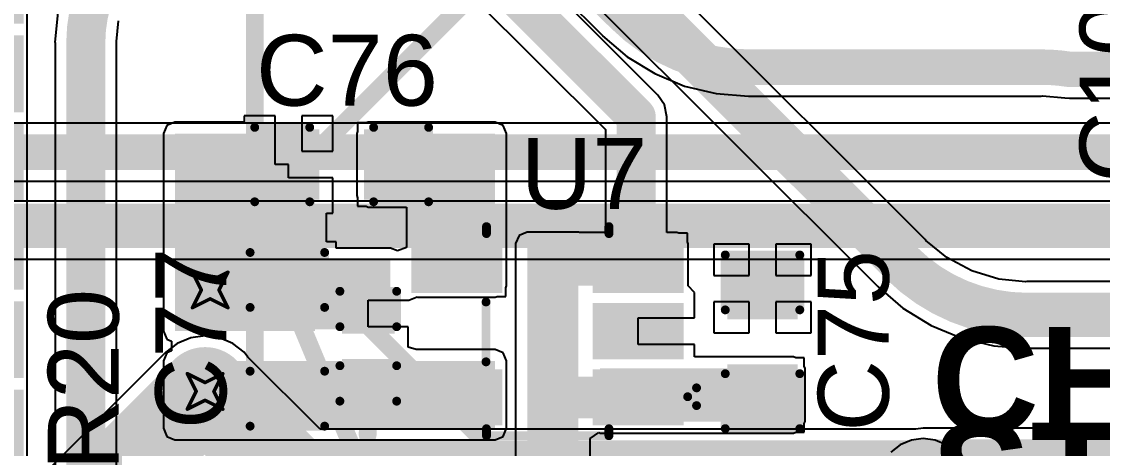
# Model space of a CAD drawing. Header units: inches. Extents: x -0.9 to 13.3, y -2.2 to 2.7.
# Drawn here: x 0.962 to 1.571, y -0.898 to -0.657 of the extents above; entities that cross this region are included whole.
import ezdxf

# ---------------------------------------------------------------- set-up
doc = ezdxf.new("R2010")
doc.units = ezdxf.units.IN
doc.header["$MEASUREMENT"] = 0
for name, color, linetype in [('Board Outline', 216, 'Continuous'), ('Bottom Layer', 5, 'Continuous'), ('Dimension', 6, 'Continuous'), ('Drill Drawing', 1, 'Continuous'), ('Top Layer', 1, 'Continuous'), ('Top Overlay', 2, 'Continuous'), ('Top Paste', 8, 'Continuous'), ('Top Solder', 216, 'Continuous'), ('Via Holes', 16, 'Continuous')]:
    doc.layers.add(name, color=color, linetype=linetype)
doc.styles.add('Arial', font='', dxfattribs={"height": 0.2})
doc.styles.add('Arial_Bold', font='', dxfattribs={"height": 0.2})
doc.styles.get('Arial').set_extended_font_data('Arial')
doc.styles.get('Arial_Bold').set_extended_font_data('Arial', bold=True)

# ---------------------------------------------------------------- blocks, each defined once
blk = doc.blocks.new('38_SMD_M______16')
at = {"layer": 'Top Solder'}
for points in [[(-0.14652, -0.38313), (-0.14652, -0.31608), (-0.10309, -0.31608), (-0.10309, -0.38313)], [(-0.09652, -0.38313), (-0.09652, -0.31608), (-0.05309, -0.31608), (-0.05309, -0.38313)], [(-0.04652, -0.38313), (-0.04652, -0.31608), (-0.00309, -0.31608), (-0.00309, -0.38313)], [(0.00348, -0.38313), (0.00348, -0.31608), (0.04691, -0.31608), (0.04691, -0.38313)], [(0.05348, -0.38313), (0.05348, -0.31608), (0.09691, -0.31608), (0.09691, -0.38313)], [(0.10348, -0.38313), (0.10348, -0.31608), (0.14691, -0.31608), (0.14691, -0.38313)]]:
    blk.add_hatch(color=216, dxfattribs=at).paths.add_polyline_path(points)
blk = doc.blocks.new('SOT_23_5_84')
at = {"layer": 'Top Layer'}
for points in [[(-0.07283, 0.04921), (-0.02953, 0.04921), (-0.02953, 0.02559), (-0.07283, 0.02559)], [(0.02953, 0.04921), (0.07283, 0.04921), (0.07283, 0.02559), (0.02953, 0.02559)], [(-0.07283, 0.01181), (-0.02953, 0.01181), (-0.02953, -0.01181), (-0.07283, -0.01181)], [(-0.07283, -0.02559), (-0.02953, -0.02559), (-0.02953, -0.04921), (-0.07283, -0.04921)], [(0.02953, -0.02559), (0.07283, -0.02559), (0.07283, -0.04921), (0.02953, -0.04921)]]:
    blk.add_hatch(color=1, dxfattribs=at).paths.add_polyline_path(points)
at = {"layer": 'Top Paste'}
for points in [[(-0.07283, 0.04921), (-0.02953, 0.04921), (-0.02953, 0.02559), (-0.07283, 0.02559)], [(0.02953, 0.04921), (0.07283, 0.04921), (0.07283, 0.02559), (0.02953, 0.02559)], [(-0.07283, 0.01181), (-0.02953, 0.01181), (-0.02953, -0.01181), (-0.07283, -0.01181)], [(-0.07283, -0.02559), (-0.02953, -0.02559), (-0.02953, -0.04921), (-0.07283, -0.04921)], [(0.02953, -0.02559), (0.07283, -0.02559), (0.07283, -0.04921), (0.02953, -0.04921)]]:
    blk.add_hatch(color=8, dxfattribs=at).paths.add_polyline_path(points)
at = {"layer": 'Top Solder'}
for points in [[(-0.07683, 0.05321), (-0.02553, 0.05321), (-0.02553, 0.02159), (-0.07683, 0.02159)], [(0.02553, 0.05321), (0.07683, 0.05321), (0.07683, 0.02159), (0.02553, 0.02159)], [(-0.07683, 0.01581), (-0.02553, 0.01581), (-0.02553, -0.01581), (-0.07683, -0.01581)], [(-0.07683, -0.02159), (-0.02553, -0.02159), (-0.02553, -0.05321), (-0.07683, -0.05321)], [(0.02553, -0.02159), (0.07683, -0.02159), (0.07683, -0.05321), (0.02553, -0.05321)]]:
    blk.add_hatch(color=216, dxfattribs=at).paths.add_polyline_path(points)
at = {"layer": 'Top Overlay', "const_width": 0.005}
for points in [[(0.03439, 0.059), (-0.03461, 0.059)], [(-0.03461, 0.059), (-0.03461, 0.05506)], [(0.03439, 0.059), (0.03439, 0.05506)], [(-0.079, 0.037), (-0.084, 0.042)], [(-0.084, 0.042), (-0.084, 0.032)], [(-0.079, 0.037), (-0.084, 0.032)], [(0.03465, 0.01732), (0.03465, -0.01646)], [(-0.03461, -0.05506), (-0.03461, -0.059)], [(0.03439, -0.05506), (0.03439, -0.059)], [(0.03439, -0.059), (-0.03461, -0.059)]]:
    blk.add_lwpolyline(points, dxfattribs=at)
at = {"layer": 'Top Overlay', "const_width": 0.0025}
for points in [[(-0.03586, 0.059, 1), (-0.03336, 0.059, 1)], [(-0.03586, 0.059, 1), (-0.03336, 0.059, 1)], [(0.03314, 0.059, 1), (0.03564, 0.059, 1)], [(0.03314, 0.059, 1), (0.03564, 0.059, 1)], [(-0.03586, 0.05506, 1), (-0.03336, 0.05506, 1)], [(0.03314, 0.05506, 1), (0.03564, 0.05506, 1)], [(-0.08525, 0.042, 1), (-0.08275, 0.042, 1)], [(-0.08525, 0.042, 1), (-0.08275, 0.042, 1)], [(-0.08025, 0.037, 1), (-0.07775, 0.037, 1)], [(-0.08025, 0.037, 1), (-0.07775, 0.037, 1)], [(-0.08525, 0.032, 1), (-0.08275, 0.032, 1)], [(-0.08525, 0.032, 1), (-0.08275, 0.032, 1)], [(0.0334, 0.01732, 1), (0.0359, 0.01732, 1)], [(0.0334, -0.01646, 1), (0.0359, -0.01646, 1)], [(-0.03586, -0.05506, 1), (-0.03336, -0.05506, 1)], [(0.03314, -0.05506, 1), (0.03564, -0.05506, 1)], [(-0.03586, -0.059, 1), (-0.03336, -0.059, 1)], [(-0.03586, -0.059, 1), (-0.03336, -0.059, 1)], [(0.03314, -0.059, 1), (0.03564, -0.059, 1)], [(0.03314, -0.059, 1), (0.03564, -0.059, 1)]]:
    blk.add_lwpolyline(points, format="xyb", close=True, dxfattribs=at)
blk = doc.blocks.new('C___0402_107')
at = {"layer": 'Top Layer'}
for points in [[(-0.0275, -0.0125), (-0.0275, 0.0125), (-0.0095, 0.0125), (-0.0095, -0.0125)], [(0.0095, -0.0125), (0.0095, 0.0125), (0.0275, 0.0125), (0.0275, -0.0125)]]:
    blk.add_hatch(color=1, dxfattribs=at).paths.add_polyline_path(points)
at = {"layer": 'Top Paste'}
for points in [[(-0.0275, -0.0125), (-0.0275, 0.0125), (-0.0095, 0.0125), (-0.0095, -0.0125)], [(0.0095, -0.0125), (0.0095, 0.0125), (0.0275, 0.0125), (0.0275, -0.0125)]]:
    blk.add_hatch(color=8, dxfattribs=at).paths.add_polyline_path(points)
at = {"layer": 'Top Solder'}
for points in [[(-0.02986, -0.01486), (-0.02986, 0.01486), (-0.00714, 0.01486), (-0.00714, -0.01486)], [(0.00714, -0.01486), (0.00714, 0.01486), (0.02986, 0.01486), (0.02986, -0.01486)]]:
    blk.add_hatch(color=216, dxfattribs=at).paths.add_polyline_path(points)
at = {"layer": 'Top Overlay', "const_width": 0.005}
for points in [[(-0.011, 0.016), (-0.031, 0.016)], [(-0.031, -0.016), (-0.031, 0.016)], [(0.031, 0.016), (0.011, 0.016)], [(0.031, -0.016), (0.031, 0.016)], [(-0.011, -0.016), (-0.031, -0.016)], [(0.031, -0.016), (0.011, -0.016)]]:
    blk.add_lwpolyline(points, dxfattribs=at)
at = {"layer": 'Top Overlay', "const_width": 0.0025}
for points in [[(-0.03225, 0.016, 1), (-0.02975, 0.016, 1)], [(-0.03225, 0.016, 1), (-0.02975, 0.016, 1)], [(-0.01225, 0.016, 1), (-0.00975, 0.016, 1)], [(0.00975, 0.016, 1), (0.01225, 0.016, 1)], [(0.02975, 0.016, 1), (0.03225, 0.016, 1)], [(0.02975, 0.016, 1), (0.03225, 0.016, 1)], [(-0.03225, -0.016, 1), (-0.02975, -0.016, 1)], [(-0.03225, -0.016, 1), (-0.02975, -0.016, 1)], [(-0.01225, -0.016, 1), (-0.00975, -0.016, 1)], [(0.00975, -0.016, 1), (0.01225, -0.016, 1)], [(0.02975, -0.016, 1), (0.03225, -0.016, 1)], [(0.02975, -0.016, 1), (0.03225, -0.016, 1)]]:
    blk.add_lwpolyline(points, format="xyb", close=True, dxfattribs=at)
blk = doc.blocks.new('C___0603_108')
at = {"layer": 'Top Layer'}
for points in [[(-0.015, 0.0175), (-0.015, -0.0175), (-0.045, -0.0175), (-0.045, 0.0175)], [(0.045, 0.0175), (0.045, -0.0175), (0.015, -0.0175), (0.015, 0.0175)]]:
    blk.add_hatch(color=1, dxfattribs=at).paths.add_polyline_path(points)
at = {"layer": 'Top Paste'}
for points in [[(-0.015, 0.0175), (-0.015, -0.0175), (-0.045, -0.0175), (-0.045, 0.0175)], [(0.045, 0.0175), (0.045, -0.0175), (0.015, -0.0175), (0.015, 0.0175)]]:
    blk.add_hatch(color=8, dxfattribs=at).paths.add_polyline_path(points)
at = {"layer": 'Top Solder'}
for points in [[(-0.01264, 0.01986), (-0.01264, -0.01986), (-0.04736, -0.01986), (-0.04736, 0.01986)], [(0.04736, 0.01986), (0.04736, -0.01986), (0.01264, -0.01986), (0.01264, 0.01986)]]:
    blk.add_hatch(color=216, dxfattribs=at).paths.add_polyline_path(points)
at = {"layer": 'Top Overlay', "const_width": 0.005}
for points in [[(-0.049, -0.021), (-0.049, 0.021)], [(-0.018, 0.021), (-0.049, 0.021)], [(0.049, 0.021), (0.018, 0.021)], [(0.049, -0.021), (0.049, 0.021)], [(-0.018, -0.021), (-0.049, -0.021)], [(0.049, -0.021), (0.018, -0.021)]]:
    blk.add_lwpolyline(points, dxfattribs=at)
at = {"layer": 'Top Overlay', "const_width": 0.0025}
for points in [[(-0.05025, 0.021, 1), (-0.04775, 0.021, 1)], [(-0.05025, 0.021, 1), (-0.04775, 0.021, 1)], [(-0.01925, 0.021, 1), (-0.01675, 0.021, 1)], [(0.01675, 0.021, 1), (0.01925, 0.021, 1)], [(0.04775, 0.021, 1), (0.05025, 0.021, 1)], [(0.04775, 0.021, 1), (0.05025, 0.021, 1)], [(-0.05025, -0.021, 1), (-0.04775, -0.021, 1)], [(-0.05025, -0.021, 1), (-0.04775, -0.021, 1)], [(-0.01925, -0.021, 1), (-0.01675, -0.021, 1)], [(0.01675, -0.021, 1), (0.01925, -0.021, 1)], [(0.04775, -0.021, 1), (0.05025, -0.021, 1)], [(0.04775, -0.021, 1), (0.05025, -0.021, 1)]]:
    blk.add_lwpolyline(points, format="xyb", close=True, dxfattribs=at)
blk = doc.blocks.new('C___0603_109')
at = {"layer": 'Top Layer'}
for points in [[(-0.015, 0.0175), (-0.015, -0.0175), (-0.045, -0.0175), (-0.045, 0.0175)], [(0.045, 0.0175), (0.045, -0.0175), (0.015, -0.0175), (0.015, 0.0175)]]:
    blk.add_hatch(color=1, dxfattribs=at).paths.add_polyline_path(points)
at = {"layer": 'Top Paste'}
for points in [[(-0.015, 0.0175), (-0.015, -0.0175), (-0.045, -0.0175), (-0.045, 0.0175)], [(0.045, 0.0175), (0.045, -0.0175), (0.015, -0.0175), (0.015, 0.0175)]]:
    blk.add_hatch(color=8, dxfattribs=at).paths.add_polyline_path(points)
at = {"layer": 'Top Solder'}
for points in [[(-0.01264, 0.01986), (-0.01264, -0.01986), (-0.04736, -0.01986), (-0.04736, 0.01986)], [(0.04736, 0.01986), (0.04736, -0.01986), (0.01264, -0.01986), (0.01264, 0.01986)]]:
    blk.add_hatch(color=216, dxfattribs=at).paths.add_polyline_path(points)
at = {"layer": 'Top Overlay', "const_width": 0.005}
for points in [[(-0.049, -0.021), (-0.049, 0.021)], [(-0.049, 0.021), (-0.018, 0.021)], [(0.018, 0.021), (0.049, 0.021)], [(0.049, -0.021), (0.049, 0.021)], [(-0.049, -0.021), (-0.018, -0.021)], [(0.018, -0.021), (0.049, -0.021)]]:
    blk.add_lwpolyline(points, dxfattribs=at)
at = {"layer": 'Top Overlay', "const_width": 0.0025}
for points in [[(-0.05025, 0.021, 1), (-0.04775, 0.021, 1)], [(-0.05025, 0.021, 1), (-0.04775, 0.021, 1)], [(-0.01925, 0.021, 1), (-0.01675, 0.021, 1)], [(0.01675, 0.021, 1), (0.01925, 0.021, 1)], [(0.04775, 0.021, 1), (0.05025, 0.021, 1)], [(0.04775, 0.021, 1), (0.05025, 0.021, 1)], [(-0.05025, -0.021, 1), (-0.04775, -0.021, 1)], [(-0.05025, -0.021, 1), (-0.04775, -0.021, 1)], [(-0.01925, -0.021, 1), (-0.01675, -0.021, 1)], [(0.01675, -0.021, 1), (0.01925, -0.021, 1)], [(0.04775, -0.021, 1), (0.05025, -0.021, 1)], [(0.04775, -0.021, 1), (0.05025, -0.021, 1)]]:
    blk.add_lwpolyline(points, format="xyb", close=True, dxfattribs=at)
blk = doc.blocks.new('C___0603_110')
at = {"layer": 'Top Layer'}
for points in [[(-0.015, 0.0175), (-0.015, -0.0175), (-0.045, -0.0175), (-0.045, 0.0175)], [(0.045, 0.0175), (0.045, -0.0175), (0.015, -0.0175), (0.015, 0.0175)]]:
    blk.add_hatch(color=1, dxfattribs=at).paths.add_polyline_path(points)
at = {"layer": 'Top Paste'}
for points in [[(-0.015, 0.0175), (-0.015, -0.0175), (-0.045, -0.0175), (-0.045, 0.0175)], [(0.045, 0.0175), (0.045, -0.0175), (0.015, -0.0175), (0.015, 0.0175)]]:
    blk.add_hatch(color=8, dxfattribs=at).paths.add_polyline_path(points)
at = {"layer": 'Top Solder'}
for points in [[(-0.01264, 0.01986), (-0.01264, -0.01986), (-0.04736, -0.01986), (-0.04736, 0.01986)], [(0.04736, 0.01986), (0.04736, -0.01986), (0.01264, -0.01986), (0.01264, 0.01986)]]:
    blk.add_hatch(color=216, dxfattribs=at).paths.add_polyline_path(points)
at = {"layer": 'Top Overlay', "const_width": 0.005}
for points in [[(-0.049, -0.021), (-0.049, 0.021)], [(-0.018, 0.021), (-0.049, 0.021)], [(0.049, 0.021), (0.018, 0.021)], [(0.049, -0.021), (0.049, 0.021)], [(-0.018, -0.021), (-0.049, -0.021)], [(0.049, -0.021), (0.018, -0.021)]]:
    blk.add_lwpolyline(points, dxfattribs=at)
at = {"layer": 'Top Overlay', "const_width": 0.0025}
for points in [[(-0.05025, 0.021, 1), (-0.04775, 0.021, 1)], [(-0.05025, 0.021, 1), (-0.04775, 0.021, 1)], [(-0.01925, 0.021, 1), (-0.01675, 0.021, 1)], [(0.01675, 0.021, 1), (0.01925, 0.021, 1)], [(0.04775, 0.021, 1), (0.05025, 0.021, 1)], [(0.04775, 0.021, 1), (0.05025, 0.021, 1)], [(-0.05025, -0.021, 1), (-0.04775, -0.021, 1)], [(-0.05025, -0.021, 1), (-0.04775, -0.021, 1)], [(-0.01925, -0.021, 1), (-0.01675, -0.021, 1)], [(0.01675, -0.021, 1), (0.01925, -0.021, 1)], [(0.04775, -0.021, 1), (0.05025, -0.021, 1)], [(0.04775, -0.021, 1), (0.05025, -0.021, 1)]]:
    blk.add_lwpolyline(points, format="xyb", close=True, dxfattribs=at)

msp = doc.modelspace()

# ---------------------------------------------------------------- hatches: boundary and pattern name
at = {"layer": 'Bottom Layer'}
h = msp.add_hatch(color=5, dxfattribs=at)
edge = h.paths.add_edge_path()
edge.add_arc((1.06817, -0.80881), 0.01181, 0, 360)
h = msp.add_hatch(color=5, dxfattribs=at)
edge = h.paths.add_edge_path()
edge.add_arc((1.06528, -0.86605), 0.01181, 0, 360)
at = {"layer": 'Top Layer'}
for points in [[(1.04828, -0.83205), (1.12728, -0.83205), (1.12728, -0.72055), (1.04828, -0.72055)], [(1.15728, -0.75555), (1.22875, -0.75555), (1.22875, -0.72055), (1.15728, -0.72055)], [(1.18528, -0.80646), (1.22875, -0.80646), (1.22875, -0.72055), (1.18528, -0.72055)], [(1.24683, -1.0524), (1.27574, -1.0524), (1.27574, -0.78262), (1.24683, -0.78262)], [(1.25528, -0.80646), (1.33111, -0.80646), (1.33111, -0.78283), (1.25528, -0.78283)], [(1.09418, -0.83105), (1.16978, -0.83105), (1.16978, -0.79165), (1.09418, -0.79165)], [(1.04828, -0.88685), (1.22875, -0.88685), (1.22875, -0.84887), (1.04828, -0.84887)], [(1.25528, -0.88126), (1.33111, -0.88126), (1.33111, -0.85764), (1.25528, -0.85764)], [(1.28781, -0.88305), (1.39696, -0.88305), (1.39696, -0.85305), (1.28781, -0.85305)]]:
    msp.add_hatch(color=1, dxfattribs=at).paths.add_polyline_path(points)
h = msp.add_hatch(color=1, dxfattribs=at)
edge = h.paths.add_edge_path()
edge.add_arc((1.06817, -0.80881), 0.01181, 0, 360)
h = msp.add_hatch(color=1, dxfattribs=at)
edge = h.paths.add_edge_path()
edge.add_arc((1.06528, -0.86605), 0.01181, 0, 360)
at = {"layer": 'Via Holes'}
h = msp.add_hatch(color=7, dxfattribs=at)
edge = h.paths.add_edge_path()
edge.add_arc((1.06817, -0.80881), 0.00591, 0, 360)
h = msp.add_hatch(color=7, dxfattribs=at)
edge = h.paths.add_edge_path()
edge.add_arc((1.06528, -0.86605), 0.00591, 0, 360)

# ---------------------------------------------------------------- linework, layer by layer
at = {"layer": 'Board Outline', "const_width": 0.01}
msp.add_lwpolyline([(1.99867, 0.21567, -1.122171), (-0.01159, -1.51329)], format="xyb", dxfattribs=at)
at = {"layer": 'Board Outline'}
for points, const_width in [([(1.0934, -0.76517, 1), (1.09315, -0.76517, 1)], 0.01), ([(1.09065, -0.76517, 1), (1.09565, -0.76517, 1)], 0.005), ([(1.0909, -0.76517, 1), (1.0959, -0.76517, 1)], 0.005)]:
    msp.add_lwpolyline(points, format="xyb", close=True, dxfattribs=dict(at, const_width=const_width))
at = {"layer": 'Bottom Layer'}
for p, q in [((1.24285, -0.61887), (1.28928, -0.66529)), ((1.28928, -0.66529), (1.28924, -0.66532)), ((1.28924, -0.66532), (1.30313, -0.67718)), ((1.30313, -0.67718), (1.3187, -0.68672)), ((1.3187, -0.68672), (1.33556, -0.69371)), ((1.33556, -0.69371), (1.35332, -0.69797)), ((1.35332, -0.69797), (1.37152, -0.69941)), ((1.37152, -0.69941), (1.37152, -0.69936)), ((1.37152, -0.69936), (1.53657, -0.69936)), ((1.53657, -0.69936), (1.5373, -0.69921)), ((1.5373, -0.69921), (1.54985, -0.70045)), ((1.54985, -0.70045), (1.54985, -0.70045)), ((1.54985, -0.70045), (1.55244, -0.70063)), ((1.55244, -0.70063), (1.55464, -0.70063)), ((1.55464, -0.70063), (1.74334, -0.70063)), ((1.74112, -0.71473), (0.87625, -0.71473)), ((0.87625, -0.74736), (1.74112, -0.74736)), ((1.73712, -0.75873), (0.88607, -0.75873)), ((0.88607, -0.79136), (1.73712, -0.79136)), ((1.04964, -0.83897), (1.04317, -0.84394)), ((1.05719, -0.83584), (1.04964, -0.83897)), ((1.06528, -0.83478), (1.05719, -0.83584)), ((1.07337, -0.83584), (1.06528, -0.83478)), ((1.08091, -0.83897), (1.07337, -0.83584)), ((1.08739, -0.84394), (1.08091, -0.83897)), ((1.04317, -0.84394), (0.97689, -0.91022)), ((1.08947, -0.84665), (1.08739, -0.84394)), ((1.13015, -0.88733), (1.08947, -0.84665)), ((1.46586, -0.88733), (1.13015, -0.88733)), ((1.47003, -0.88678), (1.46586, -0.88733)), ((1.72316, -0.88678), (1.47003, -0.88678))]:
    msp.add_line(p, q, dxfattribs=at)
for points, const_width in [([(1.25439, -0.60734), (1.30081, -0.65376)], 0.02), ([(1.37152, -0.68305), (1.53657, -0.68305)], 0.02), ([(1.55244, -0.68431), (1.55244, -0.68431)], 0.02), ([(1.55244, -0.68431), (1.74334, -0.68431)], 0.02), ([(0.87625, -0.73105), (1.74828, -0.73105)], 0.02), ([(0.88607, -0.77505), (1.74428, -0.77505)], 0.02), ([(0.999, -0.93233), (1.06528, -0.86605)], 0.05), ([(1.06528, -0.86668), (1.1172, -0.9186)], 0.05), ([(1.1172, -0.9186), (1.47003, -0.9186)], 0.05), ([(1.47003, -0.91805), (1.73611, -0.91805)], 0.05)]:
    msp.add_lwpolyline(points, dxfattribs=dict(at, const_width=const_width))
for points, const_width in [([(1.29581, -0.65376, 1), (1.30581, -0.65376, 1)], 0.01), ([(1.29581, -0.65376, 1), (1.30581, -0.65376, 1)], 0.01), ([(1.36652, -0.68305, 1), (1.37652, -0.68305, 1)], 0.01), ([(1.36652, -0.68305, 1), (1.37652, -0.68305, 1)], 0.01), ([(1.53157, -0.68305, 1), (1.54157, -0.68305, 1)], 0.01), ([(1.53157, -0.68305, 1), (1.54157, -0.68305, 1)], 0.01), ([(1.54744, -0.68431, 1), (1.55744, -0.68431, 1)], 0.01), ([(1.54744, -0.68431, 1), (1.55744, -0.68431, 1)], 0.01), ([(1.54744, -0.68431, 1), (1.55744, -0.68431, 1)], 0.01), ([(1.54744, -0.68431, 1), (1.55744, -0.68431, 1)], 0.01), ([(1.05278, -0.86605, 1), (1.07778, -0.86605, 1)], 0.025), ([(1.05278, -0.86668, 1), (1.07778, -0.86668, 1)], 0.025), ([(1.1047, -0.9186, 1), (1.1297, -0.9186, 1)], 0.025), ([(1.1047, -0.9186, 1), (1.1297, -0.9186, 1)], 0.025), ([(1.45753, -0.91805, 1), (1.48253, -0.91805, 1)], 0.025), ([(1.45753, -0.9186, 1), (1.48253, -0.9186, 1)], 0.025)]:
    msp.add_lwpolyline(points, format="xyb", close=True, dxfattribs=dict(at, const_width=const_width))
at = {"layer": 'Bottom Layer', "const_width": 0.02}
for points in [[(1.37152, -0.68305, -0.198912), (1.30081, -0.65376)], [(1.53657, -0.68305, -0.039866), (1.55244, -0.68431)]]:
    msp.add_lwpolyline(points, format="xyb", dxfattribs=at)
at = {"layer": 'Dimension', "const_width": 0.01}
for points in [[(1.09328, -2.09985), (1.09328, 0.56948)], [(1.09328, -0.76505), (2.17428, 0.31595)], [(-0.40372, -0.76505), (2.58934, -0.76505)], [(1.09299, -0.7648), (1.66799, -2.14857)], [(1.09328, -0.76505), (2.17428, -1.84605)]]:
    msp.add_lwpolyline(points, dxfattribs=at)
msp.add_lwpolyline([(0.04081, 0.0156, -3.064051), (0.02964, -1.5299)], format="xyb", dxfattribs=at)
at = {"layer": 'Dimension', "const_width": 0.005}
for points in [[(1.09049, -0.7648, 1), (1.09549, -0.7648, 1)], [(1.09078, -0.76505, 1), (1.09578, -0.76505, 1)], [(1.09078, -0.76505, 1), (1.09578, -0.76505, 1)]]:
    msp.add_lwpolyline(points, format="xyb", close=True, dxfattribs=at)
at = {"layer": 'Drill Drawing', "const_width": 0.002}
for points in [[(1.05817, -0.79881), (1.06817, -0.80381)], [(1.05817, -0.79881), (1.06317, -0.80881)], [(1.06817, -0.80381), (1.07817, -0.79881)], [(1.07317, -0.80881), (1.07817, -0.79881)], [(1.05817, -0.81881), (1.06317, -0.80881)], [(1.07317, -0.80881), (1.07817, -0.81881)], [(1.05817, -0.81881), (1.06817, -0.81381)], [(1.06817, -0.81381), (1.07817, -0.81881)], [(1.05528, -0.85605), (1.06528, -0.86105)], [(1.05528, -0.85605), (1.06028, -0.86605)], [(1.06528, -0.86105), (1.07528, -0.85605)], [(1.07028, -0.86605), (1.07528, -0.85605)], [(1.05528, -0.87605), (1.06028, -0.86605)], [(1.05528, -0.87605), (1.06528, -0.87105)], [(1.06528, -0.87105), (1.07528, -0.87605)], [(1.07028, -0.86605), (1.07528, -0.87605)]]:
    msp.add_lwpolyline(points, dxfattribs=at)
at = {"layer": 'Drill Drawing', "const_width": 0.001}
for points in [[(1.05767, -0.79881, 1), (1.05867, -0.79881, 1)], [(1.05767, -0.79881, 1), (1.05867, -0.79881, 1)], [(1.07767, -0.79881, 1), (1.07867, -0.79881, 1)], [(1.07767, -0.79881, 1), (1.07867, -0.79881, 1)], [(1.06767, -0.80381, 1), (1.06867, -0.80381, 1)], [(1.06767, -0.80381, 1), (1.06867, -0.80381, 1)], [(1.06267, -0.80881, 1), (1.06367, -0.80881, 1)], [(1.06267, -0.80881, 1), (1.06367, -0.80881, 1)], [(1.07267, -0.80881, 1), (1.07367, -0.80881, 1)], [(1.07267, -0.80881, 1), (1.07367, -0.80881, 1)], [(1.06767, -0.81381, 1), (1.06867, -0.81381, 1)], [(1.06767, -0.81381, 1), (1.06867, -0.81381, 1)], [(1.05767, -0.81881, 1), (1.05867, -0.81881, 1)], [(1.05767, -0.81881, 1), (1.05867, -0.81881, 1)], [(1.07767, -0.81881, 1), (1.07867, -0.81881, 1)], [(1.07767, -0.81881, 1), (1.07867, -0.81881, 1)], [(1.05478, -0.85605, 1), (1.05578, -0.85605, 1)], [(1.05478, -0.85605, 1), (1.05578, -0.85605, 1)], [(1.07478, -0.85605, 1), (1.07578, -0.85605, 1)], [(1.07478, -0.85605, 1), (1.07578, -0.85605, 1)], [(1.06478, -0.86105, 1), (1.06578, -0.86105, 1)], [(1.06478, -0.86105, 1), (1.06578, -0.86105, 1)], [(1.05978, -0.86605, 1), (1.06078, -0.86605, 1)], [(1.05978, -0.86605, 1), (1.06078, -0.86605, 1)], [(1.06478, -0.87105, 1), (1.06578, -0.87105, 1)], [(1.06478, -0.87105, 1), (1.06578, -0.87105, 1)], [(1.06978, -0.86605, 1), (1.07078, -0.86605, 1)], [(1.06978, -0.86605, 1), (1.07078, -0.86605, 1)], [(1.05478, -0.87605, 1), (1.05578, -0.87605, 1)], [(1.05478, -0.87605, 1), (1.05578, -0.87605, 1)], [(1.07478, -0.87605, 1), (1.07578, -0.87605, 1)], [(1.07478, -0.87605, 1), (1.07578, -0.87605, 1)]]:
    msp.add_lwpolyline(points, format="xyb", close=True, dxfattribs=at)
at = {"layer": 'Top Layer'}
for p, q in [((1.47111, -0.78025), (1.20658, -0.51573)), ((1.32053, -0.69879), (1.15786, -0.53611)), ((1.17991, -0.5424), (1.44443, -0.80693)), ((1.13334, -0.56062), (1.29095, -0.71823)), ((0.96508, -0.65813), (0.96508, -0.61557)), ((0.98248, -0.65014), (0.98061, -0.66913)), ((1.01532, -0.66868), (1.01648, -0.65691)), ((0.96508, -0.66185), (0.96508, -0.65813)), ((0.96508, -0.66557), (0.96508, -0.66185)), ((0.96508, -0.70813), (0.96508, -0.66557)), ((0.98061, -0.66913), (0.98075, -0.66913)), ((0.98075, -0.66913), (0.98075, -0.91813)), ((1.01541, -0.66913), (1.01532, -0.66868)), ((1.01541, -0.91813), (1.01541, -0.66913)), ((1.32429, -0.70441), (1.32053, -0.69879)), ((1.32053, -0.69879), (1.32053, -0.69879)), ((1.32561, -0.71105), (1.32429, -0.70441)), ((0.96508, -0.71313), (0.96508, -0.70813)), ((1.10478, -0.71055), (1.08728, -0.71055)), ((1.08728, -0.71055), (1.08728, -0.71405)), ((1.10478, -0.73805), (1.10478, -0.71055)), ((1.13728, -0.71055), (1.11978, -0.71055)), ((1.11978, -0.71055), (1.11978, -0.73055)), ((1.13728, -0.73055), (1.13728, -0.71055)), ((1.32561, -0.77634), (1.32561, -0.71105)), ((1.32561, -0.71105), (1.32561, -0.71105)), ((0.96508, -0.71557), (0.96508, -0.71313)), ((0.96508, -0.75813), (0.96508, -0.71557)), ((1.04369, -0.71595), (1.04178, -0.72055)), ((1.04828, -0.71405), (1.04369, -0.71595)), ((1.08728, -0.71405), (1.04828, -0.71405)), ((1.15608, -0.71455), (1.15128, -0.71455)), ((1.15128, -0.71455), (1.15128, -0.71935)), ((1.15728, -0.71405), (1.15608, -0.71455)), ((1.22875, -0.71405), (1.15728, -0.71405)), ((1.23334, -0.71595), (1.22875, -0.71405)), ((1.23525, -0.72055), (1.23334, -0.71595)), ((1.29095, -0.71823), (1.29095, -0.77634)), ((1.04178, -0.72055), (1.04178, -0.83205)), ((1.15128, -0.71935), (1.15078, -0.72055)), ((1.15078, -0.72055), (1.15078, -0.75555)), ((1.23525, -0.80646), (1.23525, -0.72055)), ((1.11978, -0.73055), (1.13728, -0.73055)), ((1.11228, -0.73805), (1.10478, -0.73805)), ((1.11228, -0.74555), (1.11228, -0.73805)), ((1.13728, -0.74555), (1.11228, -0.74555)), ((1.13728, -0.76555), (1.13728, -0.74555)), ((0.96508, -0.76313), (0.96508, -0.75813)), ((1.15078, -0.75555), (1.15128, -0.75674)), ((1.15128, -0.75674), (1.15128, -0.76155)), ((0.96508, -0.76557), (0.96508, -0.76313)), ((0.96508, -0.80813), (0.96508, -0.76557)), ((1.13377, -0.78165), (1.13377, -0.76555)), ((1.13377, -0.76555), (1.13728, -0.76555)), ((1.15128, -0.76155), (1.15608, -0.76155)), ((1.15608, -0.76155), (1.15728, -0.76204)), ((1.15728, -0.76204), (1.17878, -0.76204)), ((1.17878, -0.76204), (1.17878, -0.78493)), ((1.24224, -0.77803), (1.24033, -0.78262)), ((1.24683, -0.77613), (1.24224, -0.77803)), ((1.27574, -0.77613), (1.24683, -0.77613)), ((1.27626, -0.77634), (1.27574, -0.77613)), ((1.29095, -0.77634), (1.27626, -0.77634)), ((1.33111, -0.77634), (1.32561, -0.77634)), ((1.33231, -0.77683), (1.33111, -0.77634)), ((1.33711, -0.77683), (1.33231, -0.77683)), ((1.33711, -0.78164), (1.33711, -0.77683)), ((1.13918, -0.78165), (1.13377, -0.78165)), ((1.13918, -0.78515), (1.13918, -0.78165)), ((1.16978, -0.78515), (1.13918, -0.78515)), ((1.17378, -0.78681), (1.16978, -0.78515)), ((1.17878, -0.78493), (1.17378, -0.78681)), ((1.24033, -0.78262), (1.24033, -1.0524)), ((1.33761, -0.78283), (1.33711, -0.78164)), ((1.33761, -0.80646), (1.33761, -0.78283)), ((1.37196, -0.78305), (1.35196, -0.78305)), ((1.35196, -0.78305), (1.35196, -0.80055)), ((1.37196, -0.80055), (1.37196, -0.78305)), ((1.40696, -0.78305), (1.38696, -0.78305)), ((1.38696, -0.78305), (1.38696, -0.80055)), ((1.40696, -0.80055), (1.40696, -0.78305)), ((1.47159, -0.78098), (1.47111, -0.78025)), ((1.48326, -0.79055), (1.47159, -0.78098)), ((1.49733, -0.79808), (1.48326, -0.79055)), ((1.35196, -0.80055), (1.37196, -0.80055)), ((1.38696, -0.80055), (1.40696, -0.80055)), ((1.5126, -0.80271), (1.49733, -0.79808)), ((1.52763, -0.80419), (1.5126, -0.80271)), ((0.96508, -0.81057), (0.96508, -0.80813)), ((1.23475, -0.80765), (1.23525, -0.80646)), ((1.23475, -0.81246), (1.23475, -0.80765)), ((1.34106, -0.81024), (1.33761, -0.80646)), ((1.44443, -0.80693), (1.44443, -0.80693)), ((1.44443, -0.80693), (1.45861, -0.81904)), ((1.52848, -0.80402), (1.52763, -0.80419)), ((1.64628, -0.80402), (1.52848, -0.80402)), ((0.96508, -0.81557), (0.96508, -0.81057)), ((0.96508, -0.85813), (0.96508, -0.81557)), ((1.15728, -0.82955), (1.15728, -0.81455)), ((1.15728, -0.81455), (1.18013, -0.81455)), ((1.18013, -0.81455), (1.18478, -0.81274)), ((1.18478, -0.81274), (1.18528, -0.81295)), ((1.18528, -0.81295), (1.22875, -0.81295)), ((1.22875, -0.81295), (1.22994, -0.81246)), ((1.22994, -0.81246), (1.23475, -0.81246)), ((1.34111, -0.81024), (1.34106, -0.81024)), ((1.34111, -0.82455), (1.34111, -0.81024)), ((1.37196, -0.81555), (1.35196, -0.81555)), ((1.35196, -0.81555), (1.35196, -0.83305)), ((1.37196, -0.83305), (1.37196, -0.81555)), ((1.40696, -0.81555), (1.38696, -0.81555)), ((1.38696, -0.81555), (1.38696, -0.83305)), ((1.40696, -0.83305), (1.40696, -0.81555)), ((1.45861, -0.81904), (1.47452, -0.82879)), ((1.30946, -0.83955), (1.30946, -0.82455)), ((1.30946, -0.82455), (1.34111, -0.82455)), ((1.04178, -0.83205), (1.04369, -0.83664)), ((1.17978, -0.82955), (1.15728, -0.82955)), ((1.17978, -0.83738), (1.17978, -0.82955)), ((1.35196, -0.83305), (1.37196, -0.83305)), ((1.38696, -0.83305), (1.40696, -0.83305)), ((1.47452, -0.82879), (1.49175, -0.83593)), ((1.04369, -0.83664), (1.04638, -0.83776)), ((1.04638, -0.83776), (1.04638, -0.84316)), ((1.17978, -0.84105), (1.17978, -0.83738)), ((1.34111, -0.83955), (1.30946, -0.83955)), ((1.34111, -0.84655), (1.34111, -0.83955)), ((1.49175, -0.83593), (1.50989, -0.84028)), ((1.50989, -0.84028), (1.52848, -0.84175)), ((1.04369, -0.84428), (1.04178, -0.84887)), ((1.04638, -0.84316), (1.04369, -0.84428)), ((1.18423, -0.84238), (1.17978, -0.84105)), ((1.22875, -0.84238), (1.18423, -0.84238)), ((1.23334, -0.84428), (1.22875, -0.84238)), ((1.23525, -0.84887), (1.23334, -0.84428)), ((1.39696, -0.84655), (1.34111, -0.84655)), ((1.39815, -0.84705), (1.39696, -0.84655)), ((1.52848, -0.84175), (1.52848, -0.84174)), ((1.52848, -0.84174), (1.64628, -0.84174)), ((1.04178, -0.84887), (1.04178, -0.88685)), ((1.23525, -0.88685), (1.23525, -0.84887)), ((1.40296, -0.84705), (1.39815, -0.84705)), ((1.40296, -0.85185), (1.40296, -0.84705)), ((1.40345, -0.85305), (1.40296, -0.85185)), ((0.96508, -0.86313), (0.96508, -0.85813)), ((1.40345, -0.88305), (1.40345, -0.85305)), ((0.96508, -0.86557), (0.96508, -0.86313)), ((0.96508, -0.90813), (0.96508, -0.86557)), ((1.40296, -0.88424), (1.40345, -0.88305)), ((1.04178, -0.88685), (1.04369, -0.89144)), ((1.23334, -0.89144), (1.23525, -0.88685)), ((1.39696, -0.88954), (1.39815, -0.88905)), ((1.39815, -0.88905), (1.40296, -0.88905)), ((1.40296, -0.88905), (1.40296, -0.88424)), ((1.04369, -0.89144), (1.04828, -0.89334)), ((1.04828, -0.89334), (1.22875, -0.89334)), ((1.22875, -0.89334), (1.23334, -0.89144)), ((1.28224, -0.89265), (1.28724, -0.88931)), ((1.28224, -0.9524), (1.28224, -0.89265)), ((1.28724, -0.88931), (1.28781, -0.88954)), ((1.28781, -0.88954), (1.39696, -0.88954)), ((1.46333, -0.89357), (1.45708, -0.89616)), ((1.47003, -0.89269), (1.46333, -0.89357)), ((1.47674, -0.89357), (1.47003, -0.89269)), ((1.48298, -0.89616), (1.47674, -0.89357)), ((1.45708, -0.89616), (1.45171, -0.90028)), ((1.48835, -0.90028), (1.48298, -0.89616))]:
    msp.add_line(p, q, dxfattribs=at)
for points, const_width in [([(1.19325, -0.52907), (1.45777, -0.79359)], 0.025), ([(1.14228, -0.54505), (1.30828, -0.71105)], 0.022), ([(0.99808, -0.93653), (0.99808, -0.66913)], 0.022), ([(1.30828, -0.79383), (1.30828, -0.71105)], 0.022), ([(1.30828, -0.79383), (1.30865, -0.79383)], 0.022), ([(1.30865, -0.79383), (1.30946, -0.79465)], 0.022), ([(1.52848, -0.82288), (1.64628, -0.82288)], 0.025)]:
    msp.add_lwpolyline(points, dxfattribs=dict(at, const_width=const_width))
for points, const_width in [([(0.99808, -0.66913, -0.198912), (1.02147, -0.61266)], 0.022), ([(1.52848, -0.82288, -0.198912), (1.45777, -0.79359)], 0.025), ([(1.38284, -0.86945, -0.198912), (1.37946, -0.86805)], 0.022)]:
    msp.add_lwpolyline(points, format="xyb", dxfattribs=dict(at, const_width=const_width))
for points, const_width in [([(0.99258, -0.66913, 1), (1.00358, -0.66913, 1)], 0.011), ([(0.99258, -0.66913, 1), (1.00358, -0.66913, 1)], 0.011), ([(1.30278, -0.71105, 1), (1.31378, -0.71105, 1)], 0.011), ([(1.30278, -0.71105, 1), (1.31378, -0.71105, 1)], 0.011), ([(1.30278, -0.79383, 1), (1.31378, -0.79383, 1)], 0.011), ([(1.30278, -0.79383, 1), (1.31378, -0.79383, 1)], 0.011), ([(1.30315, -0.79383, 1), (1.31415, -0.79383, 1)], 0.011), ([(1.30315, -0.79383, 1), (1.31415, -0.79383, 1)], 0.011), ([(1.30396, -0.79465, 1), (1.31496, -0.79465, 1)], 0.011), ([(1.45152, -0.79359, 1), (1.46402, -0.79359, 1)], 0.0125), ([(1.45152, -0.79359, 1), (1.46402, -0.79359, 1)], 0.0125), ([(1.52223, -0.82288, 1), (1.53473, -0.82288, 1)], 0.0125), ([(1.52223, -0.82288, 1), (1.53473, -0.82288, 1)], 0.0125), ([(1.37396, -0.86805, 1), (1.38496, -0.86805, 1)], 0.011), ([(1.37734, -0.86945, 1), (1.38834, -0.86945, 1)], 0.011)]:
    msp.add_lwpolyline(points, format="xyb", close=True, dxfattribs=dict(at, const_width=const_width))
at = {"layer": 'Top Overlay', "const_width": 0.01}
msp.add_lwpolyline([(1.15693, -0.89061), (1.1571, -0.87672)], dxfattribs=at)
at = {"layer": 'Top Overlay', "const_width": 0.005}
for points in [[(1.1546, -0.87672, 1), (1.1596, -0.87672, 1)], [(1.15443, -0.89061, 1), (1.15943, -0.89061, 1)]]:
    msp.add_lwpolyline(points, format="xyb", close=True, dxfattribs=at)

# ---------------------------------------------------------------- block references
for name, p, rotation in [('38_SMD_M______16', (0.57995, -0.76205), 90), ('SOT_23_5_84', (1.25828, -0.83205), 180), ('C___0603_108', (1.11168, -0.83665), 270), ('C___0603_110', (1.37946, -0.83805), 270), ('C___0402_107', (1.15728, -0.84055), 270)]:
    msp.add_blockref(name, p, dxfattribs=dict(rotation=rotation))
msp.add_blockref('C___0603_109', (1.14228, -0.73805))

# ---------------------------------------------------------------- texts
at = {"layer": 'Top Overlay'}
for s, height, rotation, style, p in [('C102', 0.04, 90, 'Arial', (1.59815, -0.74836)), ('C77', 0.04, 90, 'Arial', (1.07727, -0.88736)), ('C75', 0.04, 90, 'Arial', (1.45063, -0.88876)), ('R20', 0.04, 90, 'Arial', (1.01666, -0.91071)), ('CHARGING', 0.06, 360, 'Arial_Bold', (1.47474, -0.88975)), ('STANDBY', 0.06, 360, 'Arial_Bold', (1.47474, -0.94375))]:
    msp.add_text(s, height=height, rotation=rotation, dxfattribs=dict(at, style=style)).set_placement(p)
at = {"layer": 'Top Overlay', "style": 'Arial'}
for s, p in [('C76', (1.09402, -0.70481)), ('U7', (1.24314, -0.76304))]:
    msp.add_text(s, height=0.04, dxfattribs=at).set_placement(p)

doc.saveas('drawing.dxf')
